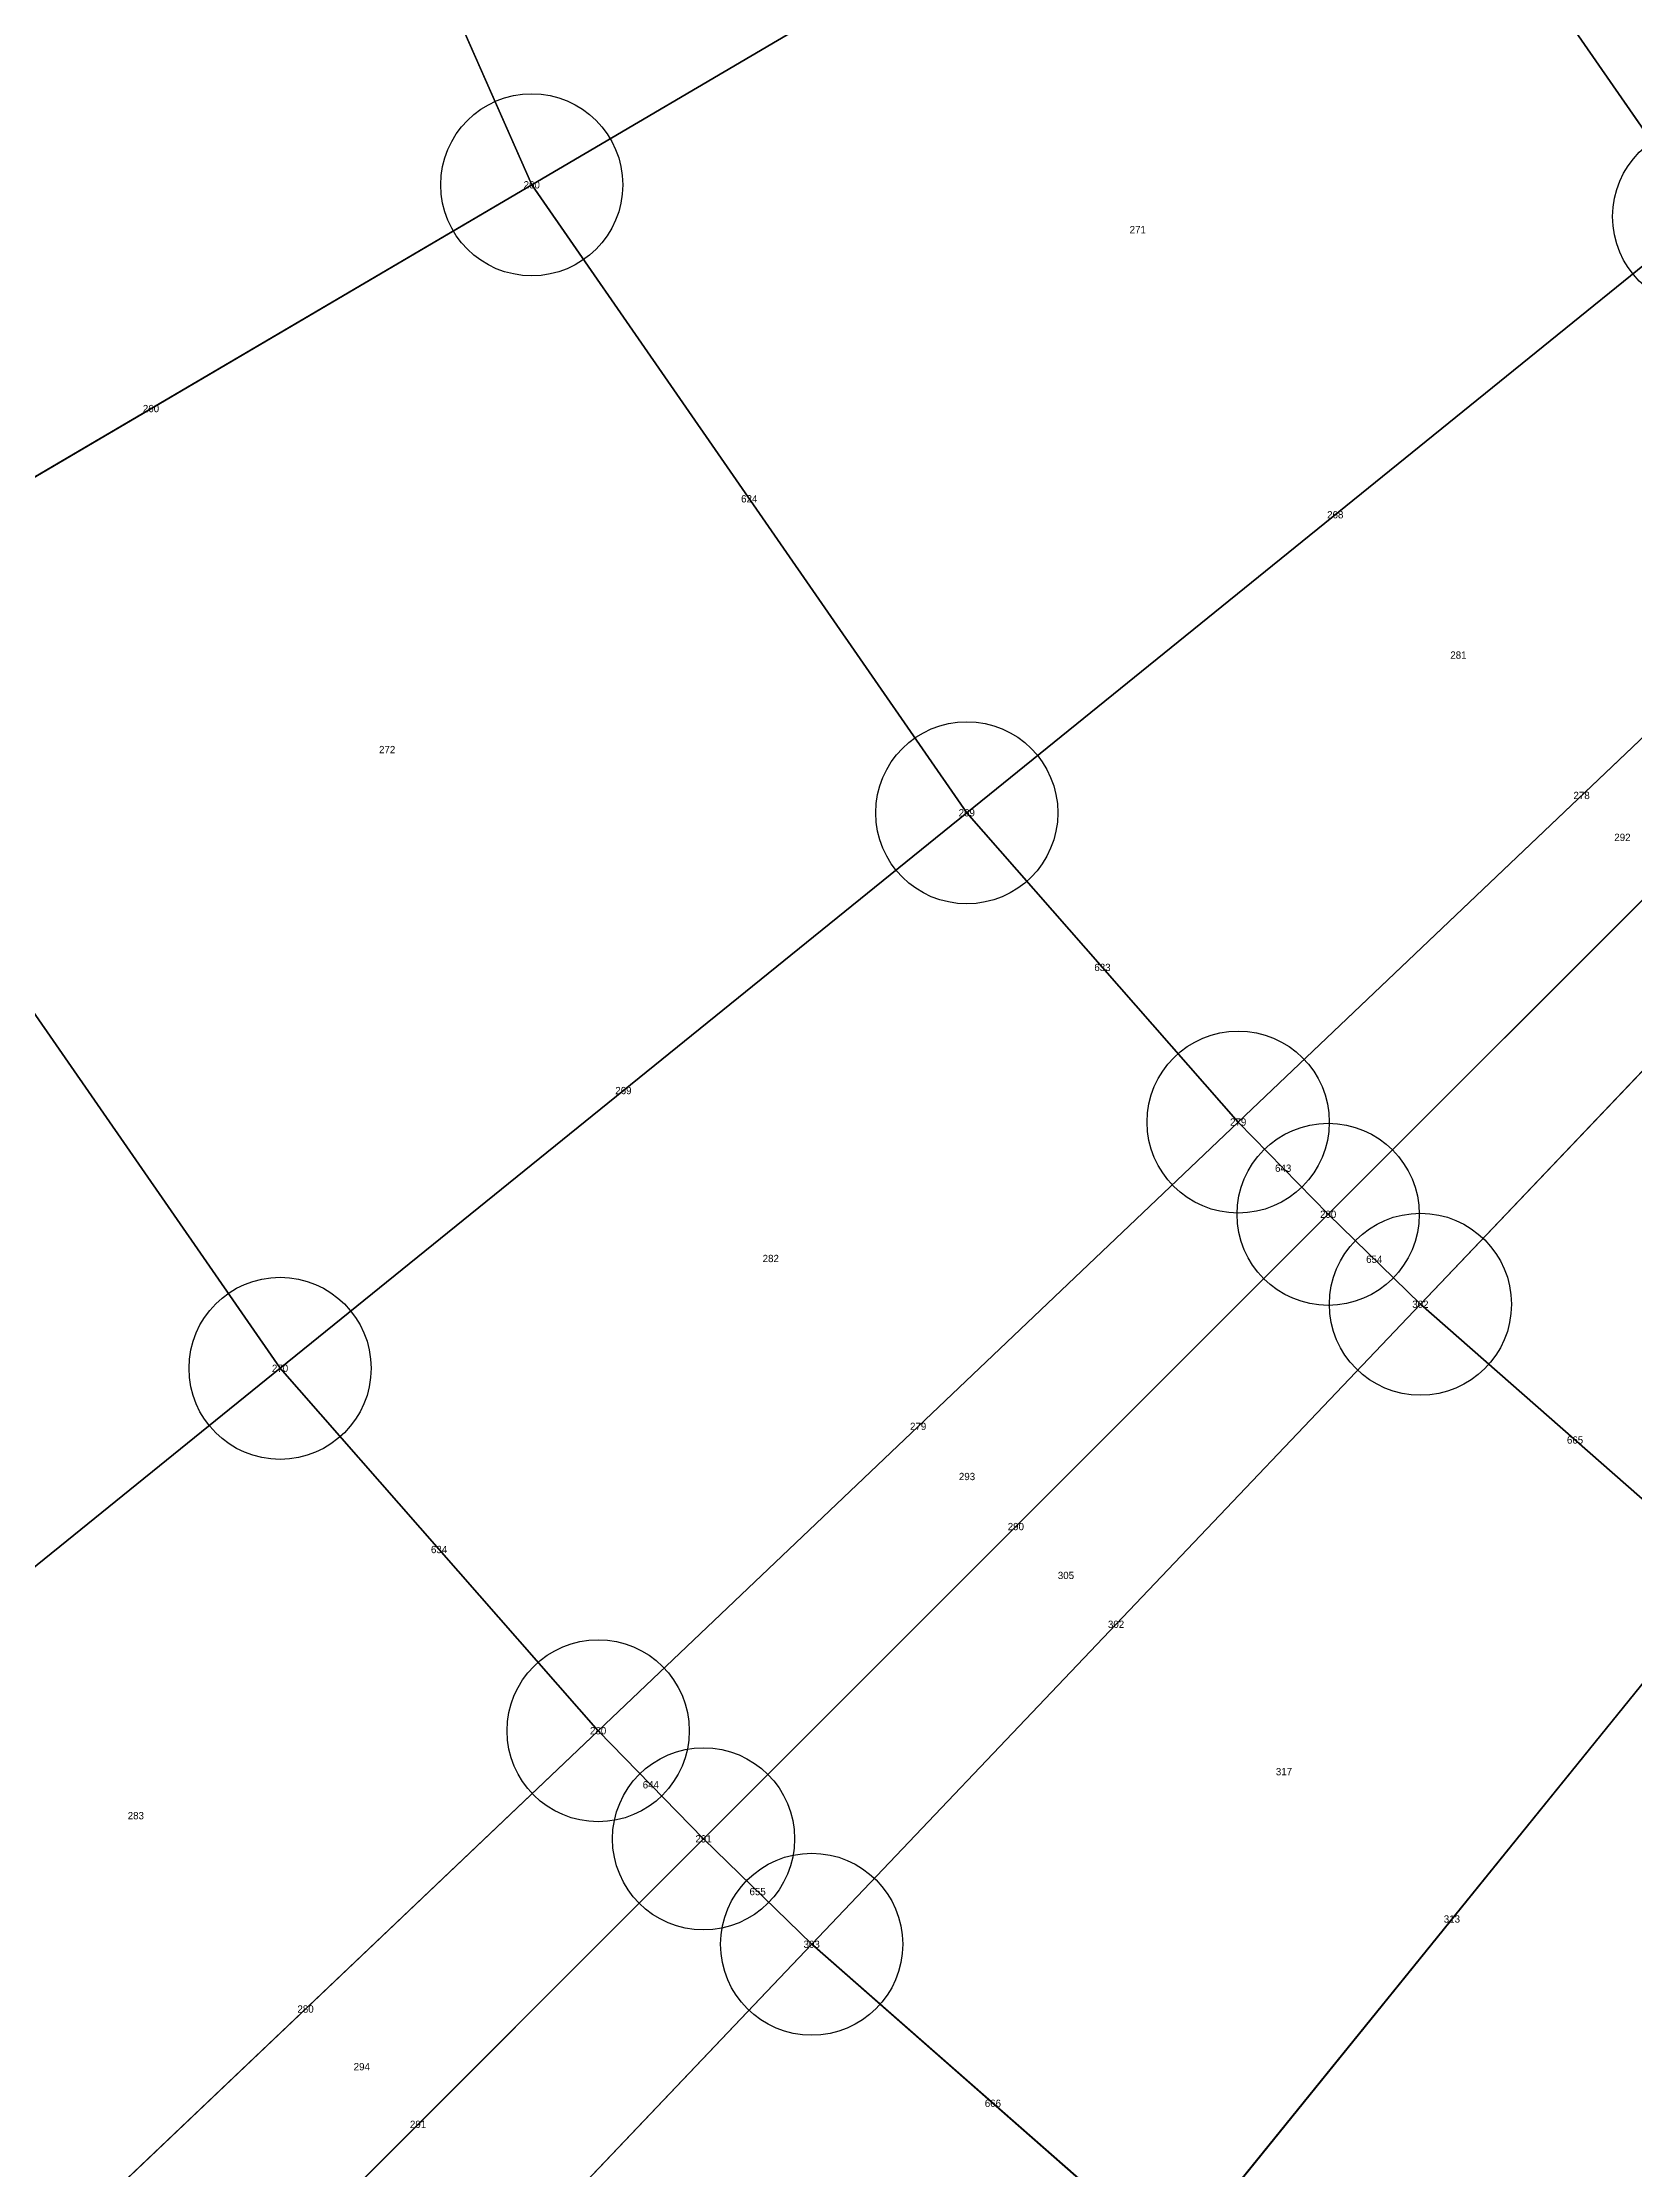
# Model space of a CAD drawing. Extents: x -2.75 to 2.75, y -2.5 to 2.5.
# Drawn here: x -1.351 to -0.913, y -1.26 to -0.676 of the extents above; entities that cross this region are included whole.
import ezdxf
from ezdxf.enums import TextEntityAlignment as Align

# ---------------------------------------------------------------- set-up
doc = ezdxf.new("R2010")
doc.units = 0
doc.header["$MEASUREMENT"] = 0
doc.header["$PDMODE"] = 33
doc.header["$PDSIZE"] = 0.05
for name, color, linetype in [('BRANCHE INTERNO', 7, 'Continuous'), ('BRANCHES-Index', 7, 'Continuous'), ('Faces', 7, 'Continuous'), ('Faces-Index', 7, 'Continuous'), ('NODI-Index', 7, 'Continuous'), ('NODO INTRADOSSO INTERNO', 7, 'Continuous')]:
    doc.layers.add(name, color=color, linetype=linetype)

msp = doc.modelspace()

# ---------------------------------------------------------------- linework, layer by layer
at = {"layer": 'BRANCHE INTERNO'}
for p, q in [((-1.34787, -0.41652, 2.24522), (-1.21622, -0.71488, 2.24522)), ((-0.99186, -0.583, 2.38905), (-1.21622, -0.71488, 2.24522)), ((-0.99186, -0.583, 2.38905), (-0.89445, -0.72362, 2.38905)), ((-1.21622, -0.71488, 2.24522), (-1.4253, -0.83777, 2.07314)), ((-1.21622, -0.71488, 2.24522), (-1.09678, -0.88731, 2.24522)), ((-0.89445, -0.72362, 2.38905), (-1.09678, -0.88731, 2.24522)), ((-0.83368, -0.79287, 2.38905), (-1.02226, -0.97223, 2.24522)), ((-0.81353, -0.81353, 2.38905), (-0.99756, -0.99756, 2.24522)), ((-0.79287, -0.83368, 2.38905), (-0.97223, -1.02226, 2.24522)), ((-1.4253, -0.83777, 2.07314), (-1.28532, -1.03985, 2.07314)), ((-1.09678, -0.88731, 2.24522), (-1.28532, -1.03985, 2.07314)), ((-1.09678, -0.88731, 2.24522), (-1.02226, -0.97223, 2.24522)), ((-1.02226, -0.97223, 2.24522), (-1.19799, -1.13936, 2.07314)), ((-1.02226, -0.97223, 2.24522), (-0.99756, -0.99756, 2.24522)), ((-0.99756, -0.99756, 2.24522), (-1.16904, -1.16904, 2.07314)), ((-0.99756, -0.99756, 2.24522), (-0.97223, -1.02226, 2.24522)), ((-0.97223, -1.02226, 2.24522), (-1.13936, -1.19799, 2.07314)), ((-0.97223, -1.02226, 2.24522), (-0.88731, -1.09678, 2.24522)), ((-1.28532, -1.03985, 2.07314), (-1.4577, -1.1793, 1.875)), ((-1.28532, -1.03985, 2.07314), (-1.19799, -1.13936, 2.07314)), ((-0.88731, -1.09678, 2.24522), (-1.03985, -1.28532, 2.07314)), ((-1.19799, -1.13936, 2.07314), (-1.35866, -1.29216, 1.875)), ((-1.19799, -1.13936, 2.07314), (-1.16904, -1.16904, 2.07314)), ((-1.16904, -1.16904, 2.07314), (-1.32583, -1.32583, 1.875)), ((-1.16904, -1.16904, 2.07314), (-1.13936, -1.19799, 2.07314)), ((-1.13936, -1.19799, 2.07314), (-1.29216, -1.35866, 1.875)), ((-1.13936, -1.19799, 2.07314), (-1.03985, -1.28532, 2.07314))]:
    msp.add_line(p, q, dxfattribs=at)
at = {"layer": 'Faces'}
for points in [[(-1.09922, -0.33968, 2.38905), (-0.99186, -0.583, 2.38905), (-1.21622, -0.71488, 2.24522), (-1.34787, -0.41652, 2.24522)], [(-1.34787, -0.41652, 2.24522), (-1.21622, -0.71488, 2.24522), (-1.4253, -0.83777, 2.07314), (-1.57958, -0.48812, 2.07314)], [(-0.75502, -0.44379, 2.50285), (-0.68087, -0.55083, 2.50285), (-0.89445, -0.72362, 2.38905), (-0.99186, -0.583, 2.38905)], [(-0.99186, -0.583, 2.38905), (-0.89445, -0.72362, 2.38905), (-1.09678, -0.88731, 2.24522), (-1.21622, -0.71488, 2.24522)], [(-1.21622, -0.71488, 2.24522), (-1.09678, -0.88731, 2.24522), (-1.28532, -1.03985, 2.07314), (-1.4253, -0.83777, 2.07314)], [(-0.89445, -0.72362, 2.38905), (-0.83368, -0.79287, 2.38905), (-1.02226, -0.97223, 2.24522), (-1.09678, -0.88731, 2.24522)], [(-0.83368, -0.79287, 2.38905), (-0.81353, -0.81353, 2.38905), (-0.99756, -0.99756, 2.24522), (-1.02226, -0.97223, 2.24522)], [(-0.81353, -0.81353, 2.38905), (-0.79287, -0.83368, 2.38905), (-0.97223, -1.02226, 2.24522), (-0.99756, -0.99756, 2.24522)], [(-0.79287, -0.83368, 2.38905), (-0.72362, -0.89445, 2.38905), (-0.88731, -1.09678, 2.24522), (-0.97223, -1.02226, 2.24522)], [(-1.4253, -0.83777, 2.07314), (-1.28532, -1.03985, 2.07314), (-1.4577, -1.1793, 1.875), (-1.61644, -0.95012, 1.875)], [(-1.09678, -0.88731, 2.24522), (-1.02226, -0.97223, 2.24522), (-1.19799, -1.13936, 2.07314), (-1.28532, -1.03985, 2.07314)], [(-1.02226, -0.97223, 2.24522), (-0.99756, -0.99756, 2.24522), (-1.16904, -1.16904, 2.07314), (-1.19799, -1.13936, 2.07314)], [(-0.99756, -0.99756, 2.24522), (-0.97223, -1.02226, 2.24522), (-1.13936, -1.19799, 2.07314), (-1.16904, -1.16904, 2.07314)], [(-0.97223, -1.02226, 2.24522), (-0.88731, -1.09678, 2.24522), (-1.03985, -1.28532, 2.07314), (-1.13936, -1.19799, 2.07314)], [(-1.28532, -1.03985, 2.07314), (-1.19799, -1.13936, 2.07314), (-1.35866, -1.29216, 1.875), (-1.4577, -1.1793, 1.875)], [(-0.88731, -1.09678, 2.24522), (-0.71488, -1.21622, 2.24522), (-0.83777, -1.4253, 2.07314), (-1.03985, -1.28532, 2.07314)], [(-1.19799, -1.13936, 2.07314), (-1.16904, -1.16904, 2.07314), (-1.32583, -1.32583, 1.875), (-1.35866, -1.29216, 1.875)], [(-1.16904, -1.16904, 2.07314), (-1.13936, -1.19799, 2.07314), (-1.29216, -1.35866, 1.875), (-1.32583, -1.32583, 1.875)], [(-1.13936, -1.19799, 2.07314), (-1.03985, -1.28532, 2.07314), (-1.1793, -1.4577, 1.875), (-1.29216, -1.35866, 1.875)]]:
    msp.add_3dface(points, dxfattribs=at)
at = {"layer": 'NODO INTRADOSSO INTERNO'}
for p in [(-1.21622, -0.71488, 2.24522), (-0.89445, -0.72362, 2.38905), (-1.09678, -0.88731, 2.24522), (-1.02226, -0.97223, 2.24522), (-0.99756, -0.99756, 2.24522), (-0.97223, -1.02226, 2.24522), (-1.28532, -1.03985, 2.07314), (-1.19799, -1.13936, 2.07314), (-1.16904, -1.16904, 2.07314), (-1.13936, -1.19799, 2.07314)]:
    msp.add_point(p, dxfattribs=at)

# ---------------------------------------------------------------- texts
at = {"layer": 'BRANCHES-Index'}
for s, p in [('260', (-1.32076, -0.77632, 2.15918)), ('624', (-1.1565, -0.8011, 2.24522)), ('268', (-0.99561, -0.80547, 2.31714)), ('278', (-0.92797, -0.88255, 2.31714)), ('633', (-1.05952, -0.92977, 2.24522)), ('269', (-1.19105, -0.96358, 2.15918)), ('643', (-1.00991, -0.9849, 2.24522)), ('654', (-0.9849, -1.00991, 2.24522)), ('279', (-1.11013, -1.05579, 2.15918)), ('665', (-0.92977, -1.05952, 2.24522)), ('290', (-1.0833, -1.0833, 2.15918)), ('634', (-1.24166, -1.0896, 2.07314)), ('302', (-1.05579, -1.11013, 2.15918)), ('644', (-1.18352, -1.1542, 2.07314)), ('655', (-1.1542, -1.18352, 2.07314)), ('313', (-0.96358, -1.19105, 2.15918)), ('280', (-1.27832, -1.21576, 1.97407)), ('666', (-1.0896, -1.24166, 2.07314)), ('291', (-1.24743, -1.24743, 1.97407))]:
    msp.add_text(s, height=0.002, dxfattribs=at).set_placement(p, align=Align.MIDDLE_CENTER)
at = {"layer": 'Faces-Index'}
for s, p in [('271', (-1.04983, -0.7272, 2.31714)), ('281', (-0.96179, -0.84401, 2.31714)), ('272', (-1.25591, -0.86995, 2.15918)), ('292', (-0.91676, -0.89405, 2.31714)), ('282', (-1.15059, -1.00969, 2.15918)), ('293', (-1.09671, -1.06955, 2.15918)), ('305', (-1.06955, -1.09671, 2.15918)), ('317', (-1.00969, -1.15059, 2.15918)), ('283', (-1.32492, -1.16267, 1.97407)), ('294', (-1.26288, -1.2316, 1.97407))]:
    msp.add_text(s, height=0.002, dxfattribs=at).set_placement(p, align=Align.MIDDLE_CENTER)
at = {"layer": 'NODI-Index'}
for s, p in [('260', (-1.21622, -0.71488, 2.24522)), ('269', (-1.09678, -0.88731, 2.24522)), ('279', (-1.02226, -0.97223, 2.24522)), ('290', (-0.99756, -0.99756, 2.24522)), ('302', (-0.97223, -1.02226, 2.24522)), ('270', (-1.28532, -1.03985, 2.07314)), ('280', (-1.19799, -1.13936, 2.07314)), ('291', (-1.16904, -1.16904, 2.07314)), ('303', (-1.13936, -1.19799, 2.07314))]:
    msp.add_text(s, height=0.002, dxfattribs=at).set_placement(p, align=Align.MIDDLE_CENTER)

doc.saveas('drawing.dxf')
